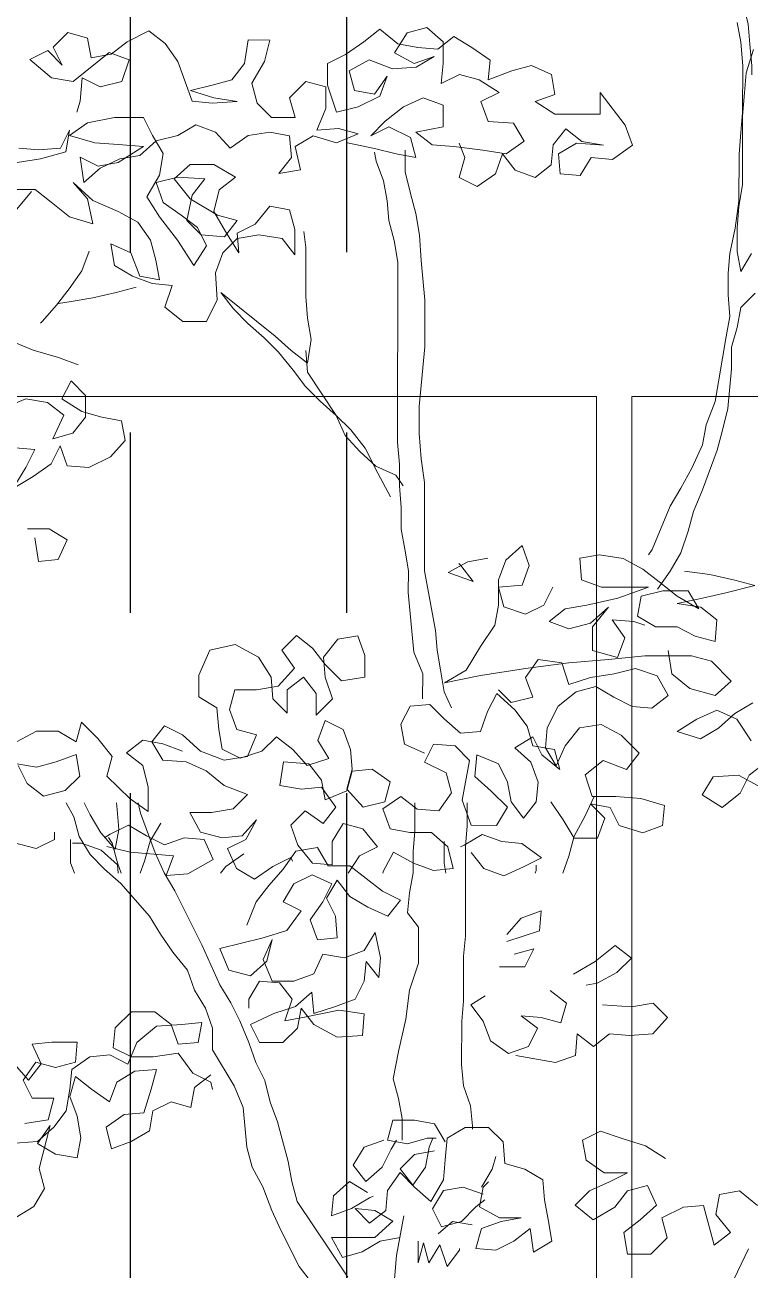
# Model space of a CAD drawing. Header units: metres. Extents: x -58 to 722, y -1100 to 345.
# Drawn here: x 23.957 to 24.459, y 119.933 to 120.796 of the extents above; entities that cross this region are included whole.
import ezdxf

# ---------------------------------------------------------------- set-up
doc = ezdxf.new("R2010")
doc.units = ezdxf.units.M
doc.header["$MEASUREMENT"] = 0
doc.linetypes.add('CENTER2', pattern=[1.125, 0.75, -0.125, 0.125, -0.125])
doc.linetypes.add('CENTERX2', pattern=[4, 2.5, -0.5, 0.5, -0.5])
doc.layers.add('FSR_ARQ_006ARBOLES', color=74, linetype='Continuous', lineweight=0)
doc.layers.add('FSR_ARQ_013VENTANAS', color=4, linetype='Continuous', lineweight=5)
doc.layers.add('FSR_ARQ_016EJES', color=135, linetype='CENTER2')

msp = doc.modelspace()

# ---------------------------------------------------------------- linework, layer by layer
at = {"layer": 'FSR_ARQ_006ARBOLES', "color": 35}
for points in [[(24.46937, 120.89578), (24.46435, 120.88202), (24.46058, 120.86826), (24.45432, 120.85575), (24.45055, 120.84199), (24.45179, 120.82572), (24.45428, 120.81196), (24.45802, 120.79694), (24.45926, 120.78317), (24.46049, 120.76816), (24.46049, 120.7619)], [(24.45051, 120.7982), (24.453, 120.78443), (24.45424, 120.76816), (24.45421, 120.73563), (24.45294, 120.72186), (24.45168, 120.70685), (24.45165, 120.67432), (24.44913, 120.65555), (24.44536, 120.63803), (24.44409, 120.62427), (24.44408, 120.60925), (24.44532, 120.59424), (24.4428, 120.58048), (24.43525, 120.53544), (24.42898, 120.51917), (24.42647, 120.50541), (24.41894, 120.48915), (24.41142, 120.47539), (24.4039, 120.46289), (24.39136, 120.43287), (24.38886, 120.42912)], [(24.46037, 120.63802), (24.45285, 120.62551), (24.45036, 120.63928), (24.45038, 120.65555), (24.45164, 120.67056), (24.45416, 120.68558), (24.4542, 120.73312), (24.45547, 120.74939), (24.45673, 120.76315), (24.46175, 120.77942)], [(24.23235, 120.32915), (24.23237, 120.34667), (24.22613, 120.36169), (24.22241, 120.40299), (24.22242, 120.41801), (24.21993, 120.43302), (24.21744, 120.44679), (24.21746, 120.46181), (24.21622, 120.47682), (24.21623, 120.49184), (24.215, 120.50686), (24.21511, 120.63199), (24.21262, 120.64701), (24.20888, 120.66077), (24.20764, 120.67454), (24.20515, 120.68831), (24.20016, 120.70207), (24.19891, 120.70833)], [(24.22019, 120.70956), (24.22017, 120.69455), (24.22391, 120.67953), (24.22766, 120.66576), (24.23014, 120.65074), (24.23138, 120.63322), (24.23386, 120.60569), (24.23383, 120.57316), (24.23004, 120.53187), (24.23002, 120.5131), (24.23125, 120.49558), (24.23374, 120.47931), (24.23369, 120.418), (24.24116, 120.3767), (24.24239, 120.36293), (24.24488, 120.34791), (24.24737, 120.33415), (24.25237, 120.32288)], [(24.20996, 120.46932), (24.20121, 120.4856), (24.19247, 120.50312), (24.18247, 120.51565), (24.17247, 120.52567), (24.16122, 120.53569), (24.15122, 120.54571), (24.14247, 120.55698), (24.13247, 120.5695), (24.12247, 120.57952), (24.11121, 120.58954), (24.10121, 120.59956), (24.09246, 120.61083), (24.12998, 120.58076), (24.14123, 120.57074), (24.15248, 120.56197), (24.155, 120.57824), (24.15251, 120.59325), (24.15127, 120.60827), (24.1513, 120.64206), (24.15006, 120.65332)], [(24.39509, 120.40534), (24.40386, 120.41784), (24.41138, 120.43035), (24.4164, 120.44536), (24.42017, 120.45912), (24.42644, 120.47413), (24.43647, 120.50165), (24.44024, 120.51541), (24.44401, 120.53042), (24.44654, 120.55795), (24.44655, 120.57296), (24.45032, 120.58673), (24.45283, 120.60049), (24.46285, 120.61049)], [(24.15124, 120.57073), (24.15248, 120.55572), (24.17247, 120.52567), (24.17871, 120.5119), (24.18871, 120.50062), (24.19997, 120.4906), (24.21373, 120.48433), (24.21872, 120.47682)], [(24.15537, 119.92451), (24.14662, 119.93578), (24.13413, 119.96082), (24.12789, 119.97459), (24.12165, 119.99086), (24.11415, 120.00463), (24.11041, 120.0184), (24.10793, 120.04593), (24.10169, 120.06095), (24.0867, 120.08599), (24.08671, 120.10101), (24.08172, 120.11478), (24.07422, 120.1273), (24.06923, 120.14107), (24.05923, 120.15359), (24.05048, 120.16611), (24.04299, 120.17863), (24.02299, 120.20117), (24.01173, 120.21119), (24.00173, 120.22121), (23.99424, 120.23373), (23.9905, 120.2475), (23.98526, 120.25711)], [(23.99758, 120.25711), (24.00176, 120.24874), (24.00925, 120.23622), (24.01925, 120.22495), (24.02177, 120.23871), (24.02053, 120.25248), (24.02015, 120.25711)], [(24.03502, 120.25711), (24.0368, 120.24996), (24.04678, 120.22242), (24.05303, 120.20865), (24.06052, 120.19613), (24.07926, 120.15858), (24.09174, 120.13104), (24.09924, 120.11852), (24.10549, 120.106), (24.11173, 120.09098), (24.11672, 120.07721), (24.12297, 120.06469), (24.12671, 120.04967), (24.1317, 120.0359), (24.13918, 120.00836), (24.14167, 119.9946), (24.14541, 119.98083), (24.16791, 119.94702), (24.16791, 119.94702), (24.1804, 119.92824)], [(24.21803, 120.02331), (24.21804, 120.03832), (24.21555, 120.05209), (24.21181, 120.06586), (24.21558, 120.08462), (24.22061, 120.10714), (24.22313, 120.12716), (24.2294, 120.14593), (24.22943, 120.17095), (24.22193, 120.18097), (24.22319, 120.19473), (24.22571, 120.2085), (24.22572, 120.22351), (24.22698, 120.23727), (24.227, 120.25711)], [(24.26329, 120.25711), (24.26327, 120.24099), (24.26201, 120.22723), (24.26195, 120.16467), (24.26069, 120.1509), (24.26066, 120.11962), (24.2594, 120.10586), (24.25937, 120.07583), (24.26061, 120.06081), (24.2656, 120.04704), (24.26684, 120.03327), (24.26684, 120.03077)], [(24.35117, 120.26148), (24.3449, 120.24772), (24.33738, 120.23396), (24.33361, 120.2202), (24.32962, 120.20827)], [(24.02339, 120.20827), (24.02078, 120.21548), (24.01704, 120.22925), (24.01454, 120.233)], [(24.24728, 120.23029), (24.24726, 120.21527), (24.24853, 120.20827)], [(24.10837, 120.22166), (24.09585, 120.21291), (24.09214, 120.20827)], [(24.31043, 120.20827), (24.31108, 120.21021), (24.31108, 120.21396)], [(24.21294, 119.92696), (24.2142, 119.94323), (24.21923, 119.97075)], [(24.33264, 119.63878), (24.3328, 119.63905), (24.34283, 119.66657), (24.3491, 119.67908), (24.35537, 119.69409), (24.35914, 119.7091), (24.36416, 119.72411), (24.37043, 119.73912), (24.38296, 119.75788), (24.39047, 119.76538), (24.39048, 119.77789), (24.40051, 119.78915), (24.40928, 119.80165), (24.4168, 119.81416), (24.42306, 119.82666), (24.42683, 119.84043), (24.4306, 119.85544), (24.43311, 119.8692), (24.44065, 119.89922), (24.44818, 119.92675), (24.45821, 119.94801)]]:
    msp.add_lwpolyline(points, dxfattribs=at)
at = {"layer": 'FSR_ARQ_006ARBOLES'}
for points in [[(23.94613, 120.68229), (23.96364, 120.68227), (23.9749, 120.6735), (23.9874, 120.66348), (24.00366, 120.65846), (23.99993, 120.67598), (23.98993, 120.68725), (24.00368, 120.67473), (24.02119, 120.6672), (24.03495, 120.65968), (24.0437, 120.64716), (24.04744, 120.63339), (24.04993, 120.61963), (24.03617, 120.62214), (24.02992, 120.63841), (24.01617, 120.64468), (24.01865, 120.62966), (24.03116, 120.62215), (24.04492, 120.61713), (24.05868, 120.61586), (24.05366, 120.60085), (24.06617, 120.59083), (24.08244, 120.59082), (24.08996, 120.60582), (24.08872, 120.6246), (24.09374, 120.63836), (24.10376, 120.64836), (24.11878, 120.65085), (24.13504, 120.64833), (24.14379, 120.63706), (24.14381, 120.65458), (24.14007, 120.66834), (24.1263, 120.67086), (24.11628, 120.65836), (24.10376, 120.65211), (24.105, 120.63834), (24.09626, 120.65212), (24.08751, 120.66714), (24.09128, 120.68215), (24.10255, 120.6909), (24.08754, 120.69968), (24.07127, 120.69969), (24.06, 120.68969), (24.07125, 120.67592), (24.09001, 120.66464), (24.10377, 120.66087), (24.095, 120.64962), (24.07874, 120.65088), (24.06874, 120.6609), (24.07251, 120.67842), (24.08127, 120.68967), (24.06251, 120.69094), (24.04749, 120.6872), (24.05248, 120.67343), (24.06498, 120.66466), (24.07624, 120.65589), (24.08248, 120.64337), (24.07371, 120.62961), (24.06247, 120.64714), (24.04997, 120.66342), (24.04122, 120.67719), (24.04999, 120.6922), (24.05251, 120.70722), (24.04501, 120.71973), (24.03877, 120.73225), (24.01875, 120.73227), (23.99997, 120.72854), (23.98745, 120.71979), (24.00497, 120.71477), (24.02123, 120.7135), (24.03875, 120.71223), (24.02122, 120.70099), (24.00746, 120.6985), (23.99495, 120.70477), (23.99743, 120.68724), (24.00871, 120.69724), (24.02248, 120.70349), (24.03624, 120.70598), (24.04751, 120.71598), (24.06253, 120.71972), (24.07505, 120.72722), (24.08881, 120.7222), (24.09881, 120.71093), (24.11133, 120.71967), (24.12635, 120.72216), (24.14011, 120.71965), (24.14135, 120.70463), (24.13258, 120.69338), (24.1476, 120.69587), (24.14386, 120.71214), (24.15638, 120.71963), (24.17264, 120.71461), (24.18766, 120.72086), (24.1739, 120.72462), (24.15889, 120.72338), (24.16516, 120.73839), (24.16517, 120.75341), (24.15141, 120.75718), (24.14014, 120.74593), (24.14388, 120.73216), (24.12761, 120.73217), (24.11761, 120.74219), (24.11387, 120.75596), (24.12264, 120.77097), (24.12641, 120.78598), (24.11139, 120.78599), (24.10888, 120.76973), (24.10011, 120.75848), (24.08634, 120.75473), (24.07132, 120.75099), (24.08758, 120.74597), (24.10385, 120.74346), (24.08633, 120.74222), (24.07256, 120.74348), (24.06258, 120.77102), (24.05383, 120.78354), (24.04258, 120.79231), (24.02756, 120.78482), (24.01629, 120.77607), (24.00252, 120.77358), (24.00003, 120.78735), (23.98627, 120.79111), (23.97625, 120.78111), (23.98249, 120.76859), (23.97249, 120.77861), (23.95997, 120.77237), (23.97498, 120.75984), (23.98999, 120.75732), (24.01504, 120.77732), (24.0288, 120.7723), (24.02378, 120.75729), (24.00876, 120.75355), (23.99625, 120.75982), (23.99498, 120.74356), (23.99247, 120.73605)], [(24.18015, 120.71461), (24.19892, 120.71083), (24.21393, 120.70707), (24.22769, 120.70455), (24.22395, 120.71832), (24.20894, 120.72584), (24.19642, 120.7196), (24.20644, 120.7296), (24.21896, 120.7396), (24.23273, 120.74584), (24.24649, 120.74082), (24.24648, 120.72581), (24.22771, 120.72207), (24.23896, 120.7133), (24.25398, 120.71204), (24.27399, 120.70951), (24.29026, 120.707), (24.30278, 120.71575), (24.29528, 120.72827), (24.27777, 120.72953), (24.27277, 120.7433), (24.28529, 120.74955), (24.27154, 120.75832), (24.25778, 120.76208), (24.24526, 120.75584), (24.24652, 120.7696), (24.24653, 120.78462), (24.23528, 120.79464), (24.22151, 120.7909), (24.21274, 120.77714), (24.2265, 120.76962), (24.24027, 120.77461), (24.22775, 120.76712), (24.21148, 120.76588), (24.19522, 120.77215), (24.18145, 120.76466), (24.18519, 120.75089), (24.19895, 120.74837), (24.20772, 120.76088), (24.2027, 120.74712), (24.18768, 120.73963), (24.17266, 120.73589), (24.16642, 120.75466), (24.16644, 120.76968), (24.17896, 120.77592), (24.19148, 120.78467), (24.20275, 120.79342), (24.21525, 120.7834), (24.22901, 120.78088), (24.24278, 120.77962), (24.25405, 120.78837), (24.26655, 120.78085), (24.27906, 120.77208), (24.27779, 120.75831), (24.29407, 120.76455), (24.30783, 120.7683), (24.32159, 120.76203), (24.32408, 120.74826), (24.31031, 120.74327), (24.32407, 120.7345), (24.35535, 120.73447), (24.35537, 120.74948), (24.37286, 120.72694), (24.37786, 120.71317), (24.36408, 120.70318), (24.34907, 120.70444), (24.34155, 120.69193), (24.32779, 120.6932), (24.32655, 120.70696), (24.33907, 120.71446), (24.35784, 120.71319), (24.34282, 120.71571), (24.33157, 120.72448), (24.3228, 120.71322), (24.32153, 120.69946), (24.31027, 120.69071), (24.29651, 120.69573), (24.28776, 120.707), (24.28274, 120.69324), (24.27022, 120.68449), (24.25771, 120.69076), (24.26148, 120.70452), (24.25773, 120.71454)], [(23.95241, 120.71106), (23.96617, 120.7098), (23.98119, 120.71103), (23.98746, 120.72354), (23.98494, 120.70853), (23.96742, 120.70354), (23.95115, 120.70105)], [(23.96114, 120.68102), (23.94987, 120.66727), (23.93735, 120.65852), (23.92357, 120.64977), (23.91355, 120.63852), (23.91104, 120.62476), (23.90602, 120.6085), (23.9035, 120.59473), (23.89848, 120.57472)], [(24.00114, 120.63969), (23.99613, 120.62593), (23.98736, 120.61343), (23.97859, 120.60217), (23.96857, 120.59092), (23.96731, 120.58967)], [(24.03366, 120.61464), (24.01989, 120.61089), (24.00362, 120.60716), (23.9886, 120.60467), (23.97984, 120.60342)], [(23.99356, 120.56087), (23.97981, 120.56588), (23.96229, 120.5709), (23.94728, 120.57718)], [(23.94223, 120.53088), (23.95726, 120.53712), (23.97227, 120.53461), (23.98352, 120.52584), (23.976, 120.50958), (23.98977, 120.51332), (23.99854, 120.52457), (23.99855, 120.53959), (23.98855, 120.54961), (23.98228, 120.5371), (23.99604, 120.52833), (24.0098, 120.52456), (24.02356, 120.52205), (24.02605, 120.50828), (24.01603, 120.49703), (24.00101, 120.48953), (23.98599, 120.4908), (23.981, 120.50457), (23.97473, 120.49206), (23.96221, 120.48331), (23.94969, 120.47582)], [(23.94972, 120.50335), (23.96348, 120.50208), (23.95721, 120.48957), (23.94969, 120.47707)], [(23.96342, 120.44077), (23.96591, 120.4245), (23.97968, 120.42574), (23.98595, 120.4395), (23.97344, 120.44701), (23.95842, 120.44703)], [(24.41883, 120.35902), (24.38629, 120.35905), (24.36126, 120.35657), (24.33373, 120.35409), (24.3037, 120.35036), (24.27241, 120.34539), (24.24738, 120.3404), (24.2624, 120.34915), (24.27243, 120.36541), (24.28245, 120.38041), (24.28497, 120.39417), (24.28498, 120.41169), (24.29, 120.42545), (24.30127, 120.43545), (24.30626, 120.42168), (24.30125, 120.40792), (24.28498, 120.40669), (24.28872, 120.39292), (24.30373, 120.3879), (24.31625, 120.39415), (24.32252, 120.40665)], [(24.27749, 120.42672), (24.26372, 120.42423), (24.24995, 120.41673), (24.26746, 120.41046), (24.25872, 120.42173), (24.25747, 120.42298)], [(24.41387, 120.41783), (24.43139, 120.41531), (24.4489, 120.41154), (24.46267, 120.40778), (24.44264, 120.40279), (24.42637, 120.39905), (24.40885, 120.39531), (24.42511, 120.3928), (24.43637, 120.38403), (24.4351, 120.36901), (24.42134, 120.37278), (24.40883, 120.37905), (24.39382, 120.37906), (24.38131, 120.38658), (24.38383, 120.40034), (24.39885, 120.40408), (24.41636, 120.40407), (24.42386, 120.39155), (24.40885, 120.40032), (24.39635, 120.41034), (24.3851, 120.41911), (24.37134, 120.42663), (24.35507, 120.42915), (24.34131, 120.42666), (24.34254, 120.41164), (24.3563, 120.40662), (24.38884, 120.40659), (24.36756, 120.3991), (24.34628, 120.39412), (24.33126, 120.39163), (24.31999, 120.38288), (24.33375, 120.37786), (24.34877, 120.3816), (24.3613, 120.39285), (24.35002, 120.3791), (24.35001, 120.36283), (24.36752, 120.35781), (24.37254, 120.37157), (24.36379, 120.38409), (24.37881, 120.38283), (24.38631, 120.38032)], [(24.18077, 120.20827), (24.18846, 120.22033), (24.20098, 120.22658), (24.19098, 120.2391), (24.17722, 120.24286), (24.1697, 120.23036), (24.16968, 120.21409), (24.15592, 120.21536), (24.14592, 120.22788), (24.14093, 120.24165), (24.15095, 120.25165), (24.16345, 120.24288), (24.17222, 120.25413), (24.16222, 120.2679), (24.14846, 120.26667), (24.13344, 120.26918), (24.13596, 120.28545), (24.15348, 120.28418), (24.16223, 120.27291), (24.16472, 120.25914), (24.17974, 120.26539), (24.18351, 120.27915), (24.19727, 120.28039), (24.20978, 120.27162), (24.20601, 120.25785), (24.19099, 120.25411), (24.17974, 120.26664), (24.18351, 120.2804), (24.18227, 120.29416), (24.17728, 120.30793), (24.16477, 120.3142), (24.15975, 120.30044), (24.16725, 120.28792), (24.15223, 120.28293), (24.14223, 120.2942), (24.13097, 120.30297), (24.12095, 120.29297), (24.10593, 120.28798), (24.09343, 120.29425), (24.09094, 120.30801), (24.0897, 120.32303), (24.07719, 120.33055), (24.07721, 120.34556), (24.08473, 120.36308), (24.10225, 120.36681), (24.11851, 120.35804), (24.12726, 120.34427), (24.12849, 120.32925), (24.1385, 120.31923), (24.13851, 120.3355), (24.14978, 120.34425), (24.15853, 120.33298), (24.15852, 120.31796), (24.16979, 120.32921), (24.1648, 120.34423), (24.16356, 120.358), (24.17358, 120.3705), (24.18735, 120.37299), (24.19234, 120.35922), (24.19232, 120.34421), (24.17606, 120.34172), (24.1648, 120.35299), (24.15606, 120.36426), (24.1448, 120.37303), (24.13478, 120.36303), (24.14353, 120.35051), (24.13226, 120.33801), (24.11724, 120.33552), (24.10222, 120.33553), (24.09846, 120.32177), (24.10345, 120.308), (24.11721, 120.30423), (24.11094, 120.28922), (24.09467, 120.28674), (24.07841, 120.29301), (24.06591, 120.30428), (24.0534, 120.31055), (24.04463, 120.2993), (24.05213, 120.28678), (24.06839, 120.28551), (24.08215, 120.27924), (24.09465, 120.26922), (24.11092, 120.26295), (24.1009, 120.25295), (24.08588, 120.25046), (24.07086, 120.25047), (24.07836, 120.2367), (24.09337, 120.23293), (24.10714, 120.23417), (24.11716, 120.24542), (24.10964, 120.23167), (24.09712, 120.22542), (24.10336, 120.21165), (24.11587, 120.20413), (24.12839, 120.21288), (24.14091, 120.21912), (24.14216, 120.21662)], [(24.40256, 120.36278), (24.40505, 120.34652), (24.41755, 120.33649), (24.43507, 120.33147), (24.44634, 120.34147), (24.43259, 120.35525), (24.41883, 120.35902)], [(24.32113, 120.25775), (24.32988, 120.24523), (24.33737, 120.23271), (24.35364, 120.23269), (24.35866, 120.24645), (24.34866, 120.25647), (24.36242, 120.25396), (24.36867, 120.24144), (24.38493, 120.23642), (24.3987, 120.24141), (24.39996, 120.25517), (24.3837, 120.26019), (24.36618, 120.26146), (24.34991, 120.26148), (24.34492, 120.2765), (24.35744, 120.2865), (24.37371, 120.28022), (24.38248, 120.29148), (24.36997, 120.304), (24.35622, 120.31152), (24.3412, 120.30903), (24.33118, 120.29653), (24.32491, 120.28277), (24.31741, 120.29529), (24.31867, 120.30905), (24.3262, 120.32406), (24.33872, 120.33406), (24.35249, 120.3378), (24.36499, 120.33028), (24.3775, 120.32402), (24.39126, 120.32275), (24.40253, 120.3315), (24.39504, 120.34527), (24.38003, 120.35029), (24.36501, 120.34655), (24.34874, 120.34406), (24.33372, 120.33907), (24.32873, 120.35409), (24.31246, 120.35661), (24.30369, 120.34411), (24.30868, 120.33034), (24.29366, 120.3266), (24.28491, 120.33536)], [(24.23357, 120.29161), (24.21981, 120.29788), (24.21732, 120.31165), (24.22359, 120.32416), (24.23735, 120.3254), (24.24736, 120.31538), (24.25861, 120.30536), (24.27237, 120.30659), (24.27739, 120.32035), (24.28366, 120.33286), (24.29616, 120.32159), (24.30491, 120.31032), (24.30865, 120.29655), (24.32367, 120.29403), (24.32741, 120.28027), (24.3149, 120.29029), (24.30866, 120.30281), (24.29614, 120.29531), (24.30739, 120.28529), (24.31238, 120.27152), (24.31112, 120.25776), (24.30235, 120.2465), (24.2936, 120.25777), (24.29111, 120.27154), (24.28487, 120.28406), (24.26986, 120.29033), (24.26859, 120.27532), (24.27984, 120.26529), (24.2911, 120.25402), (24.28358, 120.24152), (24.26606, 120.24153), (24.25982, 120.25906), (24.26485, 120.28658), (24.25485, 120.2966), (24.23983, 120.29787), (24.23356, 120.28536), (24.24857, 120.27784), (24.25231, 120.26407), (24.24354, 120.25156), (24.22853, 120.25283), (24.21728, 120.2616), (24.20475, 120.25285), (24.20975, 120.23908), (24.22351, 120.23657), (24.23852, 120.23655), (24.24978, 120.22653), (24.25352, 120.21151), (24.23975, 120.21027), (24.22599, 120.21529), (24.21223, 120.22281), (24.20471, 120.20905), (24.20486, 120.20827)], [(24.46006, 120.30017), (24.45007, 120.31519), (24.43631, 120.32146), (24.42254, 120.31522), (24.40877, 120.30647), (24.42503, 120.30145), (24.43755, 120.30895), (24.44882, 120.31895), (24.46134, 120.32644)], [(24.0659, 120.29302), (24.05214, 120.29804), (24.03837, 120.30055), (24.0271, 120.2918), (24.03836, 120.28303), (24.0421, 120.26801), (24.04208, 120.25112), (24.02958, 120.25989), (24.01332, 120.27555), (24.01709, 120.28931), (24.00709, 120.30183), (23.99584, 120.3131), (23.99207, 120.29934), (23.97957, 120.30686), (23.96455, 120.30688), (23.95078, 120.29938)], [(23.94952, 120.28437), (23.96453, 120.28185), (23.9783, 120.28559), (23.99207, 120.29058), (23.99456, 120.27557), (23.98454, 120.26556), (23.96952, 120.26182), (23.95826, 120.27059), (23.95202, 120.28311)], [(24.46504, 120.26888), (24.45128, 120.2764), (24.43376, 120.27516), (24.42625, 120.26266), (24.44, 120.25389), (24.45252, 120.26389), (24.45879, 120.27639), (24.48133, 120.29389)], [(23.94947, 120.22931), (23.96448, 120.22554), (23.977, 120.23179), (23.977, 120.23679)], [(24.01328, 120.22675), (24.02954, 120.22298), (24.05957, 120.22045), (24.05455, 120.20669), (24.06957, 120.20793), (24.0871, 120.21792), (24.08086, 120.23169), (24.06709, 120.23296), (24.05332, 120.22796), (24.04082, 120.23423), (24.02831, 120.24175), (24.01579, 120.2355), (24.01203, 120.23301)], [(24.05083, 120.24298), (24.04331, 120.23047), (24.03955, 120.21671), (24.03647, 120.20827)], [(23.98826, 120.23178), (23.98824, 120.21551), (23.99087, 120.20827)], [(24.02131, 120.20827), (24.02078, 120.21423), (24.00952, 120.22425), (23.99576, 120.22927), (23.98951, 120.22927)], [(24.26604, 120.22276), (24.27479, 120.21149), (24.28855, 120.20648), (24.30232, 120.21272), (24.31484, 120.21896), (24.30108, 120.22899), (24.28732, 120.23025), (24.27356, 120.23527), (24.26104, 120.22777), (24.25854, 120.22652)], [(24.11055, 120.17231), (24.11682, 120.18857), (24.12559, 120.19983), (24.13561, 120.21108), (24.14438, 120.22359), (24.1594, 120.22607), (24.1669, 120.21355), (24.18191, 120.21354), (24.20442, 120.196), (24.21693, 120.18973), (24.20816, 120.17848), (24.1944, 120.18475), (24.1819, 120.19227), (24.17315, 120.20354), (24.16563, 120.19103), (24.17187, 120.17851), (24.17311, 120.1635), (24.15934, 120.16226), (24.15435, 120.17603), (24.16312, 120.18853), (24.16939, 120.20104), (24.15563, 120.20731), (24.14311, 120.20106), (24.13559, 120.18856), (24.1481, 120.18229), (24.13808, 120.16853), (24.12181, 120.16354), (24.09177, 120.15606), (24.09801, 120.14104), (24.11302, 120.13727), (24.12429, 120.14727), (24.12806, 120.16229), (24.12179, 120.14853), (24.12804, 120.13351), (24.14305, 120.13349), (24.15682, 120.13848), (24.16309, 120.15224), (24.1781, 120.14973), (24.19187, 120.15472), (24.19939, 120.16723), (24.20313, 120.1497), (24.20186, 120.13594), (24.19312, 120.14721), (24.19185, 120.13345), (24.18558, 120.12094), (24.17181, 120.11595), (24.15679, 120.11096), (24.15556, 120.12597), (24.14429, 120.11597), (24.12927, 120.11098), (24.11299, 120.10349), (24.11924, 120.09097), (24.1355, 120.09095), (24.14552, 120.10096), (24.14804, 120.11472), (24.15679, 120.10345), (24.17305, 120.09467), (24.19057, 120.09591), (24.19183, 120.11092), (24.17432, 120.11344), (24.15054, 120.10846), (24.13677, 120.10597), (24.14179, 120.12098), (24.13304, 120.13225), (24.11928, 120.13351), (24.11176, 120.12101), (24.11175, 120.11475)], [(24.29073, 120.16589), (24.30076, 120.17714), (24.31452, 120.18214), (24.31326, 120.16837), (24.29073, 120.16089)], [(24.29573, 120.15212), (24.3095, 120.15586), (24.30323, 120.14336), (24.28571, 120.14337)], [(24.33701, 120.13832), (24.35203, 120.14707), (24.36581, 120.15831), (24.37706, 120.14954), (24.36704, 120.13954), (24.35327, 120.13205), (24.34576, 120.1308)], [(24.32073, 120.12707), (24.33198, 120.1183), (24.32822, 120.10454), (24.31446, 120.10831), (24.30069, 120.10957), (24.31195, 120.1008), (24.30568, 120.0883), (24.29191, 120.0833), (24.27941, 120.09207), (24.27441, 120.10584), (24.26566, 120.11711), (24.27568, 120.12336)], [(24.35701, 120.11703), (24.37703, 120.11576), (24.39205, 120.11825), (24.40205, 120.10823), (24.39203, 120.09698), (24.37576, 120.09574), (24.362, 120.097), (24.35073, 120.08825), (24.33947, 120.09702), (24.33821, 120.08201), (24.32444, 120.07702), (24.29691, 120.08205)], [(23.94649, 120.02105), (23.96526, 120.02229), (23.97653, 120.03229), (23.9853, 120.04354), (23.98782, 120.05856), (23.98908, 120.07232), (24.0016, 120.08107), (24.01537, 120.08231), (24.02788, 120.07604), (24.03415, 120.09105), (24.04792, 120.1023), (24.06544, 120.10353), (24.07921, 120.10477), (24.07669, 120.09101), (24.06293, 120.08977), (24.05793, 120.10354), (24.04668, 120.11231), (24.03041, 120.11232), (24.01914, 120.10107), (24.01788, 120.08731), (24.03038, 120.08104), (24.0454, 120.08103), (24.06292, 120.08351), (24.07292, 120.06974), (24.08543, 120.06347), (24.08667, 120.05847)], [(23.94905, 120.07611), (23.95905, 120.06484), (23.96781, 120.07609), (23.96157, 120.08986), (23.97534, 120.0911), (23.99285, 120.09109), (23.99159, 120.07732), (23.97782, 120.07358), (23.96406, 120.07735), (23.95529, 120.06484), (23.96154, 120.05232), (23.97655, 120.05231), (23.97278, 120.0373), (23.95652, 120.03481)], [(24.08543, 120.06848), (24.07416, 120.05973), (24.07165, 120.04597), (24.05789, 120.04973), (24.04537, 120.04349), (24.04285, 120.02973), (24.03033, 120.02223), (24.01656, 120.01724), (24.01282, 120.03226), (24.02534, 120.041), (24.03911, 120.04224), (24.04413, 120.0585), (24.0479, 120.07227), (24.03288, 120.07103), (24.02036, 120.06353), (24.01534, 120.04977), (24.00284, 120.05854), (23.99158, 120.06731), (23.98782, 120.05355), (23.99281, 120.03978), (23.9953, 120.02476), (23.99278, 120.011), (23.97777, 120.01352), (23.96526, 120.02104), (23.97403, 120.03354), (23.9665, 120.00352), (23.97024, 119.98975), (23.96272, 119.97724), (23.9502, 119.96975)], [(24.21672, 119.95574), (24.20295, 119.95325), (24.19043, 119.94575), (24.17666, 119.94201), (24.16917, 119.95578), (24.1992, 119.95575), (24.21172, 119.96701), (24.19921, 119.97452), (24.18545, 119.97579), (24.19545, 119.96577), (24.20672, 119.97452), (24.20799, 119.98828), (24.21676, 120.00079), (24.22676, 119.99077), (24.23801, 119.98075), (24.24678, 119.99575), (24.24805, 120.00952), (24.24931, 120.02453), (24.26183, 120.03203), (24.2781, 120.03201), (24.2881, 120.02199), (24.28934, 120.00698), (24.3031, 120.00321), (24.31561, 119.99569), (24.31684, 119.98192), (24.31933, 119.96816), (24.32182, 119.95314), (24.3093, 119.94564), (24.30682, 119.96191), (24.29555, 119.95316), (24.28303, 119.94692), (24.26926, 119.94818), (24.27303, 119.96194), (24.2868, 119.96694), (24.30057, 119.96943), (24.28555, 119.96944), (24.27179, 119.97696), (24.27431, 119.99072), (24.27806, 119.99447)], [(24.24806, 120.02203), (24.24056, 120.03455), (24.2268, 120.03706), (24.21178, 120.03708), (24.20802, 120.02332), (24.22178, 120.0208), (24.23555, 120.02454), (24.2418, 120.02454)], [(24.40071, 120.01063), (24.38695, 120.0194), (24.37069, 120.02442), (24.35568, 120.02944), (24.34316, 120.02319), (24.34565, 120.00943), (24.35815, 120.00066), (24.37442, 120.00064), (24.3619, 119.9944), (24.34813, 119.98815), (24.33811, 119.97815), (24.35062, 119.96813), (24.36564, 119.97687), (24.37441, 119.98813), (24.38818, 119.99187), (24.39442, 119.9781), (24.38315, 119.9681), (24.37188, 119.95935), (24.37437, 119.94433), (24.39064, 119.94432), (24.40191, 119.95557), (24.39817, 119.96934), (24.41319, 119.97683), (24.42696, 119.97807), (24.43444, 119.95053), (24.44571, 119.95928), (24.43571, 119.97181), (24.43822, 119.98557), (24.45199, 119.98806), (24.4645, 119.97804)], [(24.20552, 120.02332), (24.19175, 120.01833), (24.18423, 120.00582), (24.19298, 119.99455), (24.20425, 120.00455), (24.21051, 120.01706), (24.21427, 120.02331)], [(24.24055, 120.01578), (24.22678, 120.01329), (24.21676, 120.00329), (24.22551, 119.99202), (24.23428, 120.00452), (24.23679, 120.01829), (24.2393, 120.02454)], [(24.27306, 119.99072), (24.28058, 120.00323), (24.28309, 120.01199)], [(24.19422, 119.98704), (24.18171, 119.99456), (24.17044, 119.98456), (24.16918, 119.9708), (24.18295, 119.97579), (24.19547, 119.98329), (24.19797, 119.98454)], [(24.2743, 119.98572), (24.26054, 119.99074), (24.24678, 119.98825), (24.23926, 119.97574), (24.2455, 119.96322), (24.25927, 119.96696), (24.26929, 119.97696), (24.27555, 119.98196)], [(24.26678, 119.96445), (24.25301, 119.96697), (24.243, 119.95822)], [(24.22923, 119.95322), (24.22921, 119.93821), (24.23298, 119.95197), (24.23672, 119.9382), (24.24424, 119.95071), (24.24923, 119.93569), (24.258, 119.94694), (24.258, 119.94819)]]:
    msp.add_lwpolyline(points, dxfattribs=at)
at = {"layer": 'FSR_ARQ_013VENTANAS', "lineweight": 0}
for points in [[(24.25296, 119.73878), (24.35296, 119.73878), (24.35296, 120.53878), (23.25473, 120.53878), (23.25473, 119.73878), (23.35473, 119.73878)], [(25.21518, 119.73878), (25.31518, 119.73878), (25.31518, 120.53878), (24.37741, 120.53878), (24.37741, 119.73878), (24.47741, 119.73878)]]:
    msp.add_lwpolyline(points, dxfattribs=at)
at = {"layer": 'FSR_ARQ_016EJES', "linetype": 'CENTERX2', "ltscale": 0.25}
for p, q in [((24.17973, 119.63878), (24.17973, 130.02493)), ((24.02973, 119.63878), (24.02973, 128.64091))]:
    msp.add_line(p, q, dxfattribs=at)

doc.saveas('drawing.dxf')
